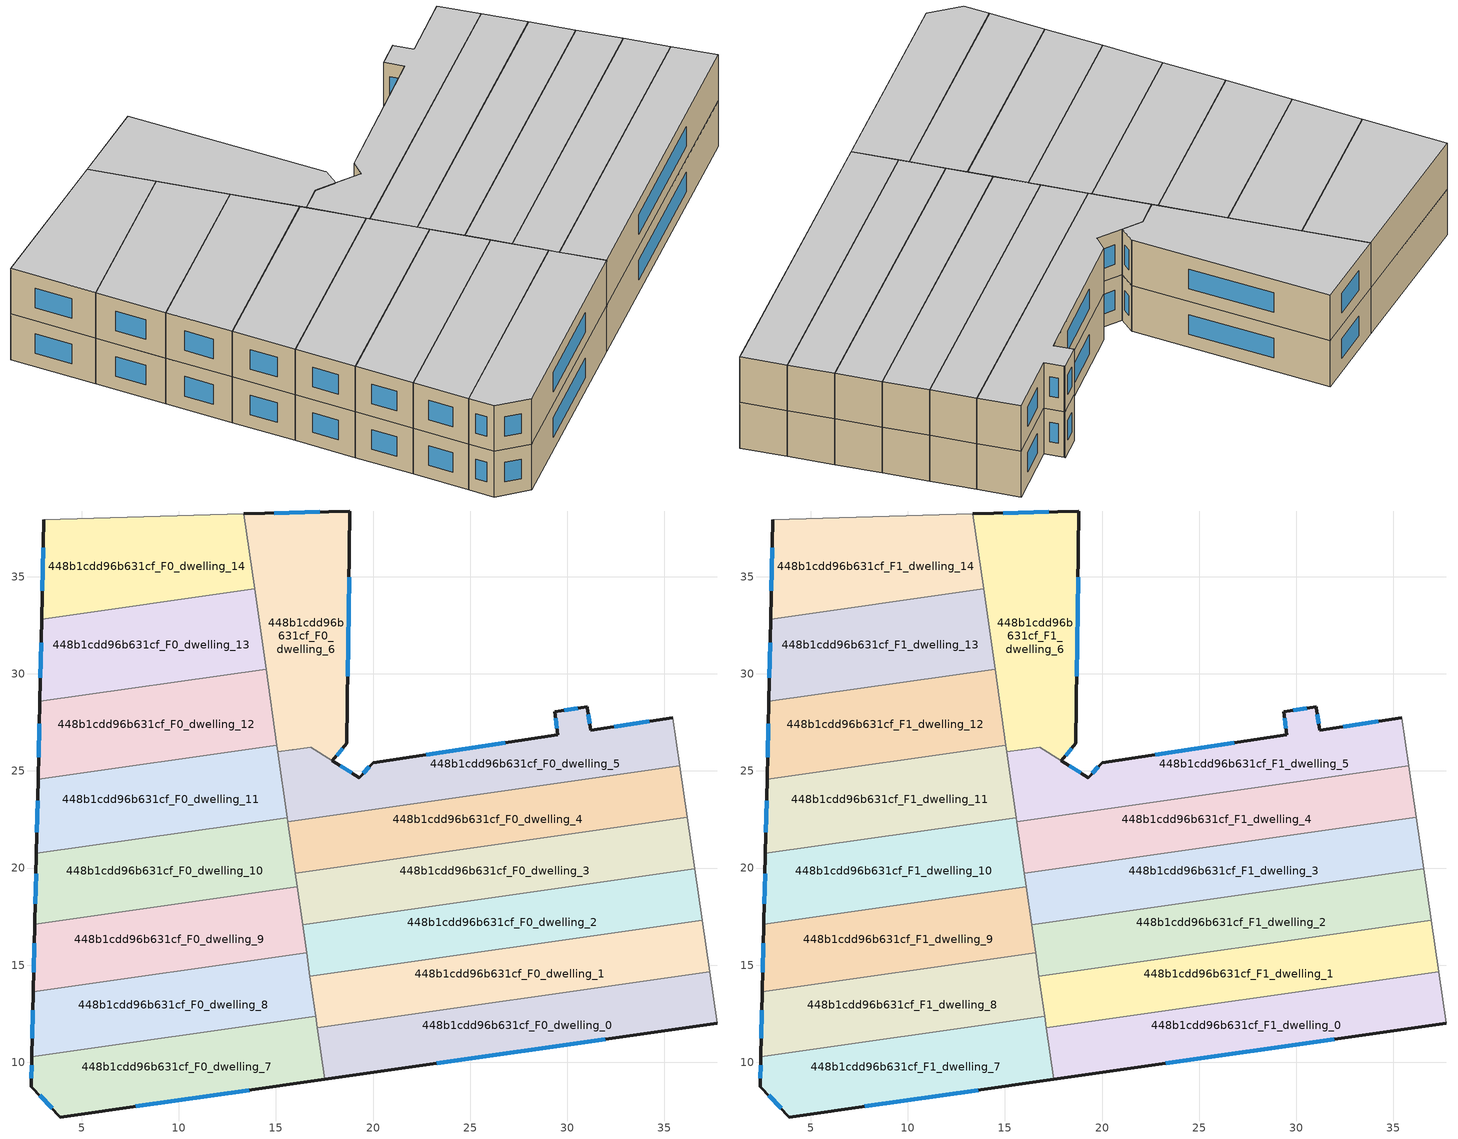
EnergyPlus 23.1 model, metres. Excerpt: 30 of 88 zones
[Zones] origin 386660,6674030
448b1cdd96b631cf_F0_dwelling_0
 floor ground (EU_floor_Construction): 37.34,14.66 37.72,12.01 17.51,9.12 17.13,11.78 z0
 wall outside (EU_wall_Construction): 17.51,9.12 37.72,12.01 z0:3
 wall to 448b1cdd96b631cf_F0_dwelling_1 (EU_wall_Construction): 37.34,14.66 17.13,11.78 z0:3
 wall adiabatic (EU_wall_Construction): 37.72,12.01 37.34,14.66 z0:3
 wall to 448b1cdd96b631cf_F0_dwelling_7 (EU_wall_Construction): 17.13,11.78 17.51,9.12 z0:3
 window (EU_Window_Construction): 23.28,9.95 31.95,11.18 z0.86:2.14
448b1cdd96b631cf_F0_dwelling_1
 floor ground (EU_floor_Construction): 36.95,17.31 37.34,14.66 17.13,11.78 16.75,14.43 z0
 wall to 448b1cdd96b631cf_F0_dwelling_2 (EU_wall_Construction): 36.95,17.31 16.75,14.43 z0:3
 wall adiabatic (EU_wall_Construction): 37.34,14.66 36.95,17.31 z0:3
 wall to 448b1cdd96b631cf_F0_dwelling_8 (EU_wall_Construction): 16.75,14.43 17.04,12.37 z0:3
 wall to 448b1cdd96b631cf_F0_dwelling_7 (EU_wall_Construction): 17.04,12.37 17.13,11.78 z0:3
448b1cdd96b631cf_F0_dwelling_10
 floor ground (EU_floor_Construction): 15.58,22.6 16.09,19.04 2.59,17.12 2.67,20.75 z0
 wall outside (EU_wall_Construction): 2.67,20.75 2.59,17.12 z0:3
 wall to 448b1cdd96b631cf_F0_dwelling_9 (EU_wall_Construction): 2.59,17.12 16.09,19.04 z0:3
 wall to 448b1cdd96b631cf_F0_dwelling_11 (EU_wall_Construction): 15.58,22.6 2.67,20.75 z0:3
 wall to 448b1cdd96b631cf_F0_dwelling_4 (EU_wall_Construction): 15.99,19.74 15.61,22.4 z0:3
 wall to 448b1cdd96b631cf_F0_dwelling_5 (EU_wall_Construction): 15.61,22.4 15.58,22.6 z0:3
 wall to 448b1cdd96b631cf_F0_dwelling_3 (EU_wall_Construction): 16.09,19.04 15.99,19.74 z0:3
 window (EU_Window_Construction): 2.65,19.71 2.61,18.16 z0.86:2.14
448b1cdd96b631cf_F0_dwelling_11
 floor ground (EU_floor_Construction): 15.05,26.32 15.58,22.6 2.67,20.75 2.75,24.56 z0
 wall outside (EU_wall_Construction): 2.75,24.56 2.67,20.75 z0:3
 wall to 448b1cdd96b631cf_F0_dwelling_12 (EU_wall_Construction): 15.05,26.32 2.75,24.56 z0:3
 wall to 448b1cdd96b631cf_F0_dwelling_5 (EU_wall_Construction): 15.58,22.6 15.1,25.98 z0:3
 wall to 448b1cdd96b631cf_F0_dwelling_6 (EU_wall_Construction): 15.1,25.98 15.05,26.32 z0:3
 window (EU_Window_Construction): 2.73,23.48 2.69,21.84 z0.86:2.14
448b1cdd96b631cf_F0_dwelling_12
 floor ground (EU_floor_Construction): 14.49,30.24 15.05,26.32 2.75,24.56 2.84,28.58 z0
 wall outside (EU_wall_Construction): 2.84,28.58 2.75,24.56 z0:3
 wall to 448b1cdd96b631cf_F0_dwelling_13 (EU_wall_Construction): 14.49,30.24 2.84,28.58 z0:3
 wall to 448b1cdd96b631cf_F0_dwelling_6 (EU_wall_Construction): 15.05,26.32 14.49,30.24 z0:3
 window (EU_Window_Construction): 2.82,27.43 2.78,25.71 z0.86:2.14
448b1cdd96b631cf_F0_dwelling_13
 floor ground (EU_floor_Construction): 13.9,34.39 14.49,30.24 2.84,28.58 2.94,32.82 z0
 wall outside (EU_wall_Construction): 2.94,32.82 2.84,28.58 z0:3
 wall to 448b1cdd96b631cf_F0_dwelling_14 (EU_wall_Construction): 13.9,34.39 2.94,32.82 z0:3
 wall to 448b1cdd96b631cf_F0_dwelling_6 (EU_wall_Construction): 14.49,30.24 13.9,34.39 z0:3
 window (EU_Window_Construction): 2.91,31.61 2.87,29.79 z0.86:2.14
448b1cdd96b631cf_F0_dwelling_14
 floor ground (EU_floor_Construction): 13.35,38.23 13.9,34.39 2.94,32.82 3.05,37.95 z0
 wall outside (EU_wall_Construction): 3.05,37.95 2.94,32.82 z0:3
 wall adiabatic (EU_wall_Construction): 13.35,38.23 3.05,37.95 z0:3
 wall to 448b1cdd96b631cf_F0_dwelling_6 (EU_wall_Construction): 13.9,34.39 13.35,38.23 z0:3
 window (EU_Window_Construction): 3.02,36.48 2.97,34.29 z0.86:2.14
448b1cdd96b631cf_F0_dwelling_2
 floor ground (EU_floor_Construction): 36.57,19.97 36.95,17.31 16.75,14.43 16.37,17.08 z0
 wall to 448b1cdd96b631cf_F0_dwelling_3 (EU_wall_Construction): 36.57,19.97 16.37,17.08 z0:3
 wall adiabatic (EU_wall_Construction): 36.95,17.31 36.57,19.97 z0:3
 wall to 448b1cdd96b631cf_F0_dwelling_9 (EU_wall_Construction): 16.37,17.08 16.58,15.64 z0:3
 wall to 448b1cdd96b631cf_F0_dwelling_8 (EU_wall_Construction): 16.58,15.64 16.75,14.43 z0:3
448b1cdd96b631cf_F0_dwelling_3
 floor ground (EU_floor_Construction): 36.18,22.62 36.57,19.97 16.37,17.08 15.99,19.74 z0
 wall to 448b1cdd96b631cf_F0_dwelling_4 (EU_wall_Construction): 36.18,22.62 15.99,19.74 z0:3
 wall adiabatic (EU_wall_Construction): 36.57,19.97 36.18,22.62 z0:3
 wall to 448b1cdd96b631cf_F0_dwelling_9 (EU_wall_Construction): 16.09,19.04 16.37,17.08 z0:3
448b1cdd96b631cf_F0_dwelling_4
 floor ground (EU_floor_Construction): 35.8,25.28 36.18,22.62 15.99,19.74 15.61,22.4 z0
 wall to 448b1cdd96b631cf_F0_dwelling_5 (EU_wall_Construction): 35.8,25.28 15.61,22.4 z0:3
 wall adiabatic (EU_wall_Construction): 36.18,22.62 35.8,25.28 z0:3
448b1cdd96b631cf_F0_dwelling_5
 floor ground (EU_floor_Construction): 35.44,27.75 35.8,25.28 15.61,22.4 15.1,25.98 15.84,26.08 15.89,26.09 16.79,26.22 19.28,24.66 20.02,25.42 29.51,26.87 29.36,28.06 31.02,28.31 31.03,28.25 31.2,27.11 z0
 wall outside (EU_wall_Construction): 35.44,27.75 31.2,27.11 31.03,28.25 31.02,28.31 29.36,28.06 29.51,26.87 20.02,25.42 19.28,24.66 17.91,25.52 z0:3
 wall to 448b1cdd96b631cf_F0_dwelling_6 (EU_wall_Construction): 15.84,26.08 15.1,25.98 / 17.91,25.52 16.79,26.22 15.89,26.09 15.85,26.08 z0:3
 wall adiabatic (EU_wall_Construction): 35.8,25.28 35.44,27.75 z0:3
 window (EU_Window_Construction): 19.81,25.21 19.49,24.88 / 26.8,26.46 22.73,25.84 / 29.4,27.72 29.47,27.21 / 30.55,28.24 29.83,28.13 / 31.15,27.43 31.08,27.92 / 34.23,27.56 32.41,27.29 / 18.89,24.9 18.3,25.27 z0.86:2.14
448b1cdd96b631cf_F0_dwelling_6
 floor ground (EU_floor_Construction): 18.81,38.38 18.65,26.48 18.64,26.44 17.91,25.52 16.79,26.22 15.89,26.09 15.85,26.08 15.1,25.98 13.35,38.23 z0
 wall outside (EU_wall_Construction): 17.91,25.52 18.64,26.44 18.65,26.48 18.81,38.38 13.35,38.23 z0:3
 window (EU_Window_Construction): 17.25,38.34 14.91,38.28 / 18.69,29.88 18.77,34.98 / 18.12,25.78 18.43,26.17 z0.86:2.14
448b1cdd96b631cf_F0_dwelling_7
 floor ground (EU_floor_Construction): 17.04,12.37 17.51,9.12 3.9,7.18 2.4,8.73 2.44,10.28 z0
 wall outside (EU_wall_Construction): 2.44,10.28 2.4,8.73 3.9,7.18 17.51,9.12 z0:3
 wall to 448b1cdd96b631cf_F0_dwelling_8 (EU_wall_Construction): 17.04,12.37 2.44,10.28 z0:3
 window (EU_Window_Construction): 7.79,7.74 13.62,8.57 / 2.83,8.29 3.47,7.62 / 2.43,9.84 2.41,9.17 z0.86:2.14
448b1cdd96b631cf_F0_dwelling_8
 floor ground (EU_floor_Construction): 16.58,15.64 17.04,12.37 2.44,10.28 2.51,13.63 z0
 wall outside (EU_wall_Construction): 2.51,13.63 2.44,10.28 z0:3
 wall to 448b1cdd96b631cf_F0_dwelling_9 (EU_wall_Construction): 16.58,15.64 2.51,13.63 z0:3
 window (EU_Window_Construction): 2.49,12.67 2.46,11.24 z0.86:2.14
448b1cdd96b631cf_F0_dwelling_9
 floor ground (EU_floor_Construction): 16.09,19.04 16.58,15.64 2.51,13.63 2.59,17.12 z0
 wall outside (EU_wall_Construction): 2.59,17.12 2.51,13.63 z0:3
 window (EU_Window_Construction): 2.57,16.12 2.53,14.63 z0.86:2.14
448b1cdd96b631cf_F1_dwelling_0
 floor to 448b1cdd96b631cf_F0_dwelling_0 (EU_floor_Construction): 37.34,14.66 37.72,12.01 17.51,9.12 17.13,11.78 z3
 wall outside (EU_wall_Construction): 17.51,9.12 37.72,12.01 z3:6
 wall to 448b1cdd96b631cf_F1_dwelling_1 (EU_wall_Construction): 37.34,14.66 17.13,11.78 z3:6
 wall adiabatic (EU_wall_Construction): 37.72,12.01 37.34,14.66 z3:6
 wall to 448b1cdd96b631cf_F1_dwelling_7 (EU_wall_Construction): 17.13,11.78 17.51,9.12 z3:6
 window (EU_Window_Construction): 23.28,9.95 31.95,11.18 z3.86:5.14
 ceiling to 448b1cdd96b631cf_F2_dwelling_0 (EU_floor_Construction): 37.72,12.01 37.34,14.66 17.13,11.78 17.51,9.12 z6
448b1cdd96b631cf_F1_dwelling_1
 floor to 448b1cdd96b631cf_F0_dwelling_1 (EU_floor_Construction): 36.95,17.31 37.34,14.66 17.13,11.78 16.75,14.43 z3
 wall to 448b1cdd96b631cf_F1_dwelling_2 (EU_wall_Construction): 36.95,17.31 16.75,14.43 z3:6
 wall adiabatic (EU_wall_Construction): 37.34,14.66 36.95,17.31 z3:6
 wall to 448b1cdd96b631cf_F1_dwelling_8 (EU_wall_Construction): 16.75,14.43 17.04,12.37 z3:6
 wall to 448b1cdd96b631cf_F1_dwelling_7 (EU_wall_Construction): 17.04,12.37 17.13,11.78 z3:6
 ceiling to 448b1cdd96b631cf_F2_dwelling_1 (EU_floor_Construction): 37.34,14.66 36.95,17.31 16.75,14.43 17.13,11.78 z6
448b1cdd96b631cf_F1_dwelling_10
 floor to 448b1cdd96b631cf_F0_dwelling_10 (EU_floor_Construction): 15.58,22.6 16.09,19.04 2.59,17.12 2.67,20.75 z3
 wall outside (EU_wall_Construction): 2.67,20.75 2.59,17.12 z3:6
 wall to 448b1cdd96b631cf_F1_dwelling_9 (EU_wall_Construction): 2.59,17.12 16.09,19.04 z3:6
 wall to 448b1cdd96b631cf_F1_dwelling_11 (EU_wall_Construction): 15.58,22.6 2.67,20.75 z3:6
 wall to 448b1cdd96b631cf_F1_dwelling_4 (EU_wall_Construction): 15.99,19.74 15.61,22.4 z3:6
 wall to 448b1cdd96b631cf_F1_dwelling_5 (EU_wall_Construction): 15.61,22.4 15.58,22.6 z3:6
 wall to 448b1cdd96b631cf_F1_dwelling_3 (EU_wall_Construction): 16.09,19.04 15.99,19.74 z3:6
 window (EU_Window_Construction): 2.65,19.71 2.61,18.16 z3.86:5.14
 ceiling to 448b1cdd96b631cf_F2_dwelling_10 (EU_floor_Construction): 16.09,19.04 15.58,22.6 2.67,20.75 2.59,17.12 z6
448b1cdd96b631cf_F1_dwelling_11
 floor to 448b1cdd96b631cf_F0_dwelling_11 (EU_floor_Construction): 15.05,26.32 15.58,22.6 2.67,20.75 2.75,24.56 z3
 wall outside (EU_wall_Construction): 2.75,24.56 2.67,20.75 z3:6
 wall to 448b1cdd96b631cf_F1_dwelling_12 (EU_wall_Construction): 15.05,26.32 2.75,24.56 z3:6
 wall to 448b1cdd96b631cf_F1_dwelling_5 (EU_wall_Construction): 15.58,22.6 15.1,25.98 z3:6
 wall to 448b1cdd96b631cf_F1_dwelling_6 (EU_wall_Construction): 15.1,25.98 15.05,26.32 z3:6
 window (EU_Window_Construction): 2.73,23.48 2.69,21.84 z3.86:5.14
 ceiling to 448b1cdd96b631cf_F2_dwelling_11 (EU_floor_Construction): 15.58,22.6 15.05,26.32 2.75,24.56 2.67,20.75 z6
448b1cdd96b631cf_F1_dwelling_12
 floor to 448b1cdd96b631cf_F0_dwelling_12 (EU_floor_Construction): 14.49,30.24 15.05,26.32 2.75,24.56 2.84,28.58 z3
 wall outside (EU_wall_Construction): 2.84,28.58 2.75,24.56 z3:6
 wall to 448b1cdd96b631cf_F1_dwelling_13 (EU_wall_Construction): 14.49,30.24 2.84,28.58 z3:6
 wall to 448b1cdd96b631cf_F1_dwelling_6 (EU_wall_Construction): 15.05,26.32 14.49,30.24 z3:6
 window (EU_Window_Construction): 2.82,27.43 2.78,25.71 z3.86:5.14
 ceiling to 448b1cdd96b631cf_F2_dwelling_12 (EU_floor_Construction): 15.05,26.32 14.49,30.24 2.84,28.58 2.75,24.56 z6
448b1cdd96b631cf_F1_dwelling_13
 floor to 448b1cdd96b631cf_F0_dwelling_13 (EU_floor_Construction): 13.9,34.39 14.49,30.24 2.84,28.58 2.94,32.82 z3
 wall outside (EU_wall_Construction): 2.94,32.82 2.84,28.58 z3:6
 wall to 448b1cdd96b631cf_F1_dwelling_14 (EU_wall_Construction): 13.9,34.39 2.94,32.82 z3:6
 wall to 448b1cdd96b631cf_F1_dwelling_6 (EU_wall_Construction): 14.49,30.24 13.9,34.39 z3:6
 window (EU_Window_Construction): 2.91,31.61 2.87,29.79 z3.86:5.14
 ceiling to 448b1cdd96b631cf_F2_dwelling_13 (EU_floor_Construction): 14.49,30.24 13.9,34.39 2.94,32.82 2.84,28.58 z6
448b1cdd96b631cf_F1_dwelling_14
 floor to 448b1cdd96b631cf_F0_dwelling_14 (EU_floor_Construction): 13.35,38.23 13.9,34.39 2.94,32.82 3.05,37.95 z3
 wall outside (EU_wall_Construction): 3.05,37.95 2.94,32.82 z3:6
 wall adiabatic (EU_wall_Construction): 13.35,38.23 3.05,37.95 z3:6
 wall to 448b1cdd96b631cf_F1_dwelling_6 (EU_wall_Construction): 13.9,34.39 13.35,38.23 z3:6
 window (EU_Window_Construction): 3.02,36.48 2.97,34.29 z3.86:5.14
 ceiling to 448b1cdd96b631cf_F2_dwelling_14 (EU_floor_Construction): 13.9,34.39 13.35,38.23 3.05,37.95 2.94,32.82 z6
448b1cdd96b631cf_F1_dwelling_2
 floor to 448b1cdd96b631cf_F0_dwelling_2 (EU_floor_Construction): 36.57,19.97 36.95,17.31 16.75,14.43 16.37,17.08 z3
 wall to 448b1cdd96b631cf_F1_dwelling_3 (EU_wall_Construction): 36.57,19.97 16.37,17.08 z3:6
 wall adiabatic (EU_wall_Construction): 36.95,17.31 36.57,19.97 z3:6
 wall to 448b1cdd96b631cf_F1_dwelling_9 (EU_wall_Construction): 16.37,17.08 16.58,15.64 z3:6
 wall to 448b1cdd96b631cf_F1_dwelling_8 (EU_wall_Construction): 16.58,15.64 16.75,14.43 z3:6
 ceiling to 448b1cdd96b631cf_F2_dwelling_2 (EU_floor_Construction): 36.95,17.31 36.57,19.97 16.37,17.08 16.75,14.43 z6
448b1cdd96b631cf_F1_dwelling_3
 floor to 448b1cdd96b631cf_F0_dwelling_3 (EU_floor_Construction): 36.18,22.62 36.57,19.97 16.37,17.08 15.99,19.74 z3
 wall to 448b1cdd96b631cf_F1_dwelling_4 (EU_wall_Construction): 36.18,22.62 15.99,19.74 z3:6
 wall adiabatic (EU_wall_Construction): 36.57,19.97 36.18,22.62 z3:6
 wall to 448b1cdd96b631cf_F1_dwelling_9 (EU_wall_Construction): 16.09,19.04 16.37,17.08 z3:6
 ceiling to 448b1cdd96b631cf_F2_dwelling_3 (EU_floor_Construction): 36.57,19.97 36.18,22.62 15.99,19.74 16.37,17.08 z6
448b1cdd96b631cf_F1_dwelling_4
 floor to 448b1cdd96b631cf_F0_dwelling_4 (EU_floor_Construction): 35.8,25.28 36.18,22.62 15.99,19.74 15.61,22.4 z3
 wall to 448b1cdd96b631cf_F1_dwelling_5 (EU_wall_Construction): 35.8,25.28 15.61,22.4 z3:6
 wall adiabatic (EU_wall_Construction): 36.18,22.62 35.8,25.28 z3:6
 ceiling to 448b1cdd96b631cf_F2_dwelling_4 (EU_floor_Construction): 36.18,22.62 35.8,25.28 15.61,22.4 15.99,19.74 z6
448b1cdd96b631cf_F1_dwelling_5
 floor to 448b1cdd96b631cf_F0_dwelling_5 (EU_floor_Construction): 35.44,27.75 35.8,25.28 15.61,22.4 15.1,25.98 15.85,26.08 15.89,26.09 16.79,26.22 19.28,24.66 20.02,25.42 29.51,26.87 29.36,28.06 31.02,28.31 31.03,28.25 31.2,27.11 z3
 wall outside (EU_wall_Construction): 35.44,27.75 31.2,27.11 31.03,28.25 31.02,28.31 29.36,28.06 29.51,26.87 20.02,25.42 19.28,24.66 17.91,25.52 z3:6
 wall to 448b1cdd96b631cf_F1_dwelling_6 (EU_wall_Construction): 15.84,26.08 15.1,25.98 / 17.91,25.52 16.79,26.22 15.89,26.09 15.85,26.08 z3:6
 wall adiabatic (EU_wall_Construction): 35.8,25.28 35.44,27.75 z3:6
 window (EU_Window_Construction): 19.81,25.21 19.49,24.88 / 26.8,26.46 22.73,25.84 / 29.4,27.72 29.47,27.21 / 30.55,28.24 29.83,28.13 / 31.15,27.43 31.08,27.92 / 34.23,27.56 32.41,27.29 / 18.89,24.9 18.3,25.27 z3.86:5.14
 ceiling to 448b1cdd96b631cf_F2_dwelling_5 (EU_floor_Construction): 35.8,25.28 35.44,27.75 31.2,27.11 31.03,28.25 31.02,28.31 29.36,28.06 29.51,26.87 20.02,25.42 19.28,24.66 16.79,26.22 15.89,26.09 15.85,26.08 15.1,25.98 15.61,22.4 z6
448b1cdd96b631cf_F1_dwelling_6
 floor to 448b1cdd96b631cf_F0_dwelling_6 (EU_floor_Construction): 18.81,38.38 18.65,26.48 18.64,26.44 17.91,25.52 16.79,26.22 15.89,26.09 15.85,26.08 15.1,25.98 13.35,38.23 z3
 wall outside (EU_wall_Construction): 17.91,25.52 18.64,26.44 18.65,26.48 18.81,38.38 13.35,38.23 z3:6
 window (EU_Window_Construction): 17.25,38.34 14.91,38.28 / 18.69,29.88 18.77,34.98 / 18.12,25.78 18.43,26.17 z3.86:5.14
 ceiling to 448b1cdd96b631cf_F2_dwelling_6 (EU_floor_Construction): 17.91,25.52 18.64,26.44 18.65,26.48 18.81,38.38 13.35,38.23 15.1,25.98 15.85,26.08 15.89,26.09 16.79,26.22 z6
448b1cdd96b631cf_F1_dwelling_7
 floor to 448b1cdd96b631cf_F0_dwelling_7 (EU_floor_Construction): 17.04,12.37 17.51,9.12 3.9,7.18 2.4,8.73 2.44,10.28 z3
 wall outside (EU_wall_Construction): 2.44,10.28 2.4,8.73 3.9,7.18 17.51,9.12 z3:6
 wall to 448b1cdd96b631cf_F1_dwelling_8 (EU_wall_Construction): 17.04,12.37 2.44,10.28 z3:6
 window (EU_Window_Construction): 7.79,7.74 13.62,8.57 / 2.83,8.29 3.47,7.62 / 2.43,9.84 2.41,9.17 z3.86:5.14
 ceiling to 448b1cdd96b631cf_F2_dwelling_7 (EU_floor_Construction): 17.51,9.12 17.04,12.37 2.44,10.28 2.4,8.73 3.9,7.18 z6
448b1cdd96b631cf_F1_dwelling_8
 floor to 448b1cdd96b631cf_F0_dwelling_8 (EU_floor_Construction): 16.58,15.64 17.04,12.37 2.44,10.28 2.51,13.63 z3
 wall outside (EU_wall_Construction): 2.51,13.63 2.44,10.28 z3:6
 wall to 448b1cdd96b631cf_F1_dwelling_9 (EU_wall_Construction): 16.58,15.64 2.51,13.63 z3:6
 window (EU_Window_Construction): 2.49,12.67 2.46,11.24 z3.86:5.14
 ceiling to 448b1cdd96b631cf_F2_dwelling_8 (EU_floor_Construction): 17.04,12.37 16.58,15.64 2.51,13.63 2.44,10.28 z6
448b1cdd96b631cf_F1_dwelling_9
 floor to 448b1cdd96b631cf_F0_dwelling_9 (EU_floor_Construction): 16.09,19.04 16.58,15.64 2.51,13.63 2.59,17.12 z3
 wall outside (EU_wall_Construction): 2.59,17.12 2.51,13.63 z3:6
 window (EU_Window_Construction): 2.57,16.12 2.53,14.63 z3.86:5.14
 ceiling to 448b1cdd96b631cf_F2_dwelling_9 (EU_floor_Construction): 16.58,15.64 16.09,19.04 2.59,17.12 2.51,13.63 z6
[Building]
EU S2 Campaign: North Axis=0; Terrain=City; Solar Distribution=FullExterior
[Site:Location]
Helsinki-Vantaa.AP: Latitude=60.317; Longitude=24.963; Time Zone=2; Elevation=54.6
[SizingPeriod:WeatherFileDays]
AnnualSizingPeriod: Begin Month=1; Begin Day of Month=1; End Month=12; End Day of Month=31; Day of Week for Start Day=Monday; Use Weather File Daylight Saving Period=No; Use Weather File Rain and Snow Indicators=No
[MATERIAL]
EU_InternalMass_Material: Roughness=MediumRough; Thickness=0.1; Conductivity=1; Density=1800; Specific Heat=900; Thermal Absorptance=0.9; Solar Absorptance=0.7; Visible Absorptance=0.7
[MATERIAL:NOMASS] Roughness=MediumRough; Thermal Absorptance=0.9; Solar Absorptance=0.7; Visible Absorptance=0.7
Name | Thermal Resistance
EU_wall_NoMass | 1.10183
EU_floor_NoMass | 1.70606
[WINDOWMATERIAL:SIMPLEGLAZINGSYSTEM]
EU_Window_SimpleGlazing: UFactor=3.11035; Solar Heat Gain Coefficient=0.8; Visible Transmittance=0.8
[CONSTRUCTION]
EU_wall_Construction: EU_wall_NoMass
EU_floor_Construction: EU_floor_NoMass
EU_Window_Construction: EU_Window_SimpleGlazing
EU_InternalMass_Construction: EU_InternalMass_Material
[ZONE] Type=1; Multiplier=1; Ceiling Height=autocalculate; Floor Area=autocalculate; Part of Total Floor Area=Yes
Name | Volume
448b1cdd96b631cf_F0_dwelling_0; 448b1cdd96b631cf_F1_dwelling_0 | 164.157
448b1cdd96b631cf_F0_dwelling_1; 448b1cdd96b631cf_F1_dwelling_1 | 164.16
448b1cdd96b631cf_F0_dwelling_10; 448b1cdd96b631cf_F1_dwelling_10 | 143.662
448b1cdd96b631cf_F0_dwelling_11; 448b1cdd96b631cf_F1_dwelling_11 | 143.656
448b1cdd96b631cf_F0_dwelling_12; 448b1cdd96b631cf_F1_dwelling_12 | 143.665
448b1cdd96b631cf_F0_dwelling_13; 448b1cdd96b631cf_F1_dwelling_13 | 143.608
448b1cdd96b631cf_F0_dwelling_14; 448b1cdd96b631cf_F1_dwelling_14 | 143.664
448b1cdd96b631cf_F0_dwelling_2; 448b1cdd96b631cf_F1_dwelling_2 | 164.205
448b1cdd96b631cf_F0_dwelling_3; 448b1cdd96b631cf_F1_dwelling_3 | 164.146
448b1cdd96b631cf_F0_dwelling_4; 448b1cdd96b631cf_F1_dwelling_4 | 164.127
448b1cdd96b631cf_F0_dwelling_5; 448b1cdd96b631cf_F1_dwelling_5 | 162.011
448b1cdd96b631cf_F0_dwelling_6; 448b1cdd96b631cf_F1_dwelling_6 | 166.365
448b1cdd96b631cf_F0_dwelling_7; 448b1cdd96b631cf_F1_dwelling_7; 448b1cdd96b631cf_F0_dwelling_9; 448b1cdd96b631cf_F1_dwelling_9 | 143.642
448b1cdd96b631cf_F0_dwelling_8; 448b1cdd96b631cf_F1_dwelling_8 | 143.632
[INTERNALMASS] Construction=EU_InternalMass_Construction
Name | Zone or ZoneList | Surface Area
448b1cdd96b631cf_F0_dwelling_0_EU_InternalMass | 448b1cdd96b631cf_F0_dwelling_0 | 54.7191
448b1cdd96b631cf_F0_dwelling_1_EU_InternalMass | 448b1cdd96b631cf_F0_dwelling_1 | 54.7203
448b1cdd96b631cf_F0_dwelling_2_EU_InternalMass | 448b1cdd96b631cf_F0_dwelling_2 | 54.7347
448b1cdd96b631cf_F0_dwelling_3_EU_InternalMass | 448b1cdd96b631cf_F0_dwelling_3 | 54.7156
448b1cdd96b631cf_F0_dwelling_4_EU_InternalMass | 448b1cdd96b631cf_F0_dwelling_4 | 54.7092
448b1cdd96b631cf_F0_dwelling_5_EU_InternalMass | 448b1cdd96b631cf_F0_dwelling_5 | 54.0035
448b1cdd96b631cf_F0_dwelling_6_EU_InternalMass | 448b1cdd96b631cf_F0_dwelling_6 | 55.4552
448b1cdd96b631cf_F0_dwelling_7_EU_InternalMass | 448b1cdd96b631cf_F0_dwelling_7 | 47.8806
448b1cdd96b631cf_F0_dwelling_8_EU_InternalMass | 448b1cdd96b631cf_F0_dwelling_8 | 47.8773
448b1cdd96b631cf_F0_dwelling_9_EU_InternalMass | 448b1cdd96b631cf_F0_dwelling_9 | 47.8809
448b1cdd96b631cf_F0_dwelling_10_EU_InternalMass | 448b1cdd96b631cf_F0_dwelling_10 | 47.8876
448b1cdd96b631cf_F0_dwelling_11_EU_InternalMass | 448b1cdd96b631cf_F0_dwelling_11 | 47.8853
448b1cdd96b631cf_F0_dwelling_12_EU_InternalMass | 448b1cdd96b631cf_F0_dwelling_12 | 47.8884
448b1cdd96b631cf_F0_dwelling_13_EU_InternalMass | 448b1cdd96b631cf_F0_dwelling_13 | 47.8697
448b1cdd96b631cf_F0_dwelling_14_EU_InternalMass | 448b1cdd96b631cf_F0_dwelling_14 | 47.8879
448b1cdd96b631cf_F1_dwelling_0_EU_InternalMass | 448b1cdd96b631cf_F1_dwelling_0 | 54.7191
448b1cdd96b631cf_F1_dwelling_1_EU_InternalMass | 448b1cdd96b631cf_F1_dwelling_1 | 54.7203
448b1cdd96b631cf_F1_dwelling_2_EU_InternalMass | 448b1cdd96b631cf_F1_dwelling_2 | 54.7347
448b1cdd96b631cf_F1_dwelling_3_EU_InternalMass | 448b1cdd96b631cf_F1_dwelling_3 | 54.7156
448b1cdd96b631cf_F1_dwelling_4_EU_InternalMass | 448b1cdd96b631cf_F1_dwelling_4 | 54.7092
448b1cdd96b631cf_F1_dwelling_5_EU_InternalMass | 448b1cdd96b631cf_F1_dwelling_5 | 54.0035
448b1cdd96b631cf_F1_dwelling_6_EU_InternalMass | 448b1cdd96b631cf_F1_dwelling_6 | 55.4552
448b1cdd96b631cf_F1_dwelling_7_EU_InternalMass | 448b1cdd96b631cf_F1_dwelling_7 | 47.8806
448b1cdd96b631cf_F1_dwelling_8_EU_InternalMass | 448b1cdd96b631cf_F1_dwelling_8 | 47.8773
448b1cdd96b631cf_F1_dwelling_9_EU_InternalMass | 448b1cdd96b631cf_F1_dwelling_9 | 47.8809
448b1cdd96b631cf_F1_dwelling_10_EU_InternalMass | 448b1cdd96b631cf_F1_dwelling_10 | 47.8876
448b1cdd96b631cf_F1_dwelling_11_EU_InternalMass | 448b1cdd96b631cf_F1_dwelling_11 | 47.8853
448b1cdd96b631cf_F1_dwelling_12_EU_InternalMass | 448b1cdd96b631cf_F1_dwelling_12 | 47.8884
448b1cdd96b631cf_F1_dwelling_13_EU_InternalMass | 448b1cdd96b631cf_F1_dwelling_13 | 47.8697
448b1cdd96b631cf_F1_dwelling_14_EU_InternalMass | 448b1cdd96b631cf_F1_dwelling_14 | 47.8879
[OTHEREQUIPMENT] Fuel Type=Electricity; Design Level Calculation Method=Watts/Area; Power per Zone Floor Area=1; Fraction Latent=0; Fraction Radiant=0; Fraction Lost=0; Carbon Dioxide Generation Rate=0; EndUse Subcategory=EU_Step8_InternalGains
Name | Zone or ZoneList or Space or SpaceList | Schedule
EU_Step8_InternalGain_448b1cdd96b631cf_F0_dwelling_0_f000 | 448b1cdd96b631cf_F0_dwelling_0 | EU_Step8_GainSchedule_448b1cdd96b631cf_F0_dwelling_0_f000
EU_Step8_InternalGain_448b1cdd96b631cf_F0_dwelling_1_f000 | 448b1cdd96b631cf_F0_dwelling_1 | EU_Step8_GainSchedule_448b1cdd96b631cf_F0_dwelling_1_f000
EU_Step8_InternalGain_448b1cdd96b631cf_F0_dwelling_2_f000 | 448b1cdd96b631cf_F0_dwelling_2 | EU_Step8_GainSchedule_448b1cdd96b631cf_F0_dwelling_2_f000
EU_Step8_InternalGain_448b1cdd96b631cf_F0_dwelling_3_f000 | 448b1cdd96b631cf_F0_dwelling_3 | EU_Step8_GainSchedule_448b1cdd96b631cf_F0_dwelling_3_f000
EU_Step8_InternalGain_448b1cdd96b631cf_F0_dwelling_4_f000 | 448b1cdd96b631cf_F0_dwelling_4 | EU_Step8_GainSchedule_448b1cdd96b631cf_F0_dwelling_4_f000
EU_Step8_InternalGain_448b1cdd96b631cf_F0_dwelling_5_f000 | 448b1cdd96b631cf_F0_dwelling_5 | EU_Step8_GainSchedule_448b1cdd96b631cf_F0_dwelling_5_f000
EU_Step8_InternalGain_448b1cdd96b631cf_F0_dwelling_6_f000 | 448b1cdd96b631cf_F0_dwelling_6 | EU_Step8_GainSchedule_448b1cdd96b631cf_F0_dwelling_6_f000
EU_Step8_InternalGain_448b1cdd96b631cf_F0_dwelling_7_f000 | 448b1cdd96b631cf_F0_dwelling_7 | EU_Step8_GainSchedule_448b1cdd96b631cf_F0_dwelling_7_f000
EU_Step8_InternalGain_448b1cdd96b631cf_F0_dwelling_8_f000 | 448b1cdd96b631cf_F0_dwelling_8 | EU_Step8_GainSchedule_448b1cdd96b631cf_F0_dwelling_8_f000
EU_Step8_InternalGain_448b1cdd96b631cf_F0_dwelling_9_f000 | 448b1cdd96b631cf_F0_dwelling_9 | EU_Step8_GainSchedule_448b1cdd96b631cf_F0_dwelling_9_f000
EU_Step8_InternalGain_448b1cdd96b631cf_F0_dwelling_10_f000 | 448b1cdd96b631cf_F0_dwelling_10 | EU_Step8_GainSchedule_448b1cdd96b631cf_F0_dwelling_10_f000
EU_Step8_InternalGain_448b1cdd96b631cf_F0_dwelling_11_f000 | 448b1cdd96b631cf_F0_dwelling_11 | EU_Step8_GainSchedule_448b1cdd96b631cf_F0_dwelling_11_f000
EU_Step8_InternalGain_448b1cdd96b631cf_F0_dwelling_12_f000 | 448b1cdd96b631cf_F0_dwelling_12 | EU_Step8_GainSchedule_448b1cdd96b631cf_F0_dwelling_12_f000
EU_Step8_InternalGain_448b1cdd96b631cf_F0_dwelling_13_f000 | 448b1cdd96b631cf_F0_dwelling_13 | EU_Step8_GainSchedule_448b1cdd96b631cf_F0_dwelling_13_f000
EU_Step8_InternalGain_448b1cdd96b631cf_F0_dwelling_14_f000 | 448b1cdd96b631cf_F0_dwelling_14 | EU_Step8_GainSchedule_448b1cdd96b631cf_F0_dwelling_14_f000
EU_Step8_InternalGain_448b1cdd96b631cf_F1_dwelling_0_f000 | 448b1cdd96b631cf_F1_dwelling_0 | EU_Step8_GainSchedule_448b1cdd96b631cf_F1_dwelling_0_f000
EU_Step8_InternalGain_448b1cdd96b631cf_F1_dwelling_1_f000 | 448b1cdd96b631cf_F1_dwelling_1 | EU_Step8_GainSchedule_448b1cdd96b631cf_F1_dwelling_1_f000
EU_Step8_InternalGain_448b1cdd96b631cf_F1_dwelling_2_f000 | 448b1cdd96b631cf_F1_dwelling_2 | EU_Step8_GainSchedule_448b1cdd96b631cf_F1_dwelling_2_f000
EU_Step8_InternalGain_448b1cdd96b631cf_F1_dwelling_3_f000 | 448b1cdd96b631cf_F1_dwelling_3 | EU_Step8_GainSchedule_448b1cdd96b631cf_F1_dwelling_3_f000
EU_Step8_InternalGain_448b1cdd96b631cf_F1_dwelling_4_f000 | 448b1cdd96b631cf_F1_dwelling_4 | EU_Step8_GainSchedule_448b1cdd96b631cf_F1_dwelling_4_f000
EU_Step8_InternalGain_448b1cdd96b631cf_F1_dwelling_5_f000 | 448b1cdd96b631cf_F1_dwelling_5 | EU_Step8_GainSchedule_448b1cdd96b631cf_F1_dwelling_5_f000
EU_Step8_InternalGain_448b1cdd96b631cf_F1_dwelling_6_f000 | 448b1cdd96b631cf_F1_dwelling_6 | EU_Step8_GainSchedule_448b1cdd96b631cf_F1_dwelling_6_f000
EU_Step8_InternalGain_448b1cdd96b631cf_F1_dwelling_7_f000 | 448b1cdd96b631cf_F1_dwelling_7 | EU_Step8_GainSchedule_448b1cdd96b631cf_F1_dwelling_7_f000
EU_Step8_InternalGain_448b1cdd96b631cf_F1_dwelling_8_f000 | 448b1cdd96b631cf_F1_dwelling_8 | EU_Step8_GainSchedule_448b1cdd96b631cf_F1_dwelling_8_f000
EU_Step8_InternalGain_448b1cdd96b631cf_F1_dwelling_9_f000 | 448b1cdd96b631cf_F1_dwelling_9 | EU_Step8_GainSchedule_448b1cdd96b631cf_F1_dwelling_9_f000
EU_Step8_InternalGain_448b1cdd96b631cf_F1_dwelling_10_f000 | 448b1cdd96b631cf_F1_dwelling_10 | EU_Step8_GainSchedule_448b1cdd96b631cf_F1_dwelling_10_f000
EU_Step8_InternalGain_448b1cdd96b631cf_F1_dwelling_11_f000 | 448b1cdd96b631cf_F1_dwelling_11 | EU_Step8_GainSchedule_448b1cdd96b631cf_F1_dwelling_11_f000
EU_Step8_InternalGain_448b1cdd96b631cf_F1_dwelling_12_f000 | 448b1cdd96b631cf_F1_dwelling_12 | EU_Step8_GainSchedule_448b1cdd96b631cf_F1_dwelling_12_f000
EU_Step8_InternalGain_448b1cdd96b631cf_F1_dwelling_13_f000 | 448b1cdd96b631cf_F1_dwelling_13 | EU_Step8_GainSchedule_448b1cdd96b631cf_F1_dwelling_13_f000
EU_Step8_InternalGain_448b1cdd96b631cf_F1_dwelling_14_f000 | 448b1cdd96b631cf_F1_dwelling_14 | EU_Step8_GainSchedule_448b1cdd96b631cf_F1_dwelling_14_f000
[ZONEVENTILATION:DESIGNFLOWRATE] Schedule=EU_AlwaysOn; Design Flow Rate Calculation Method=AirChanges/Hour; Air Changes per Hour=0.756316; Ventilation Type=Natural; Fan Pressure Rise=0; Fan Total Efficiency=1; Constant Term Coefficient=1; Temperature Term Coefficient=0; Velocity Term Coefficient=0; Velocity Squared Term Coefficient=0; Minimum Indoor Temperature=-100; Maximum Indoor Temperature=100; Delta Temperature=-100; Minimum Outdoor Temperature=-100; Maximum Outdoor Temperature=100; Maximum Wind Speed=40
Name | Zone or ZoneList or Space or SpaceList
EU_ConstantAir_448b1cdd96b631cf_F0_dwelling_0 | 448b1cdd96b631cf_F0_dwelling_0
EU_ConstantAir_448b1cdd96b631cf_F0_dwelling_1 | 448b1cdd96b631cf_F0_dwelling_1
EU_ConstantAir_448b1cdd96b631cf_F0_dwelling_2 | 448b1cdd96b631cf_F0_dwelling_2
EU_ConstantAir_448b1cdd96b631cf_F0_dwelling_3 | 448b1cdd96b631cf_F0_dwelling_3
EU_ConstantAir_448b1cdd96b631cf_F0_dwelling_4 | 448b1cdd96b631cf_F0_dwelling_4
EU_ConstantAir_448b1cdd96b631cf_F0_dwelling_5 | 448b1cdd96b631cf_F0_dwelling_5
EU_ConstantAir_448b1cdd96b631cf_F0_dwelling_6 | 448b1cdd96b631cf_F0_dwelling_6
EU_ConstantAir_448b1cdd96b631cf_F0_dwelling_7 | 448b1cdd96b631cf_F0_dwelling_7
EU_ConstantAir_448b1cdd96b631cf_F0_dwelling_8 | 448b1cdd96b631cf_F0_dwelling_8
EU_ConstantAir_448b1cdd96b631cf_F0_dwelling_9 | 448b1cdd96b631cf_F0_dwelling_9
EU_ConstantAir_448b1cdd96b631cf_F0_dwelling_10 | 448b1cdd96b631cf_F0_dwelling_10
EU_ConstantAir_448b1cdd96b631cf_F0_dwelling_11 | 448b1cdd96b631cf_F0_dwelling_11
EU_ConstantAir_448b1cdd96b631cf_F0_dwelling_12 | 448b1cdd96b631cf_F0_dwelling_12
EU_ConstantAir_448b1cdd96b631cf_F0_dwelling_13 | 448b1cdd96b631cf_F0_dwelling_13
EU_ConstantAir_448b1cdd96b631cf_F0_dwelling_14 | 448b1cdd96b631cf_F0_dwelling_14
EU_ConstantAir_448b1cdd96b631cf_F1_dwelling_0 | 448b1cdd96b631cf_F1_dwelling_0
EU_ConstantAir_448b1cdd96b631cf_F1_dwelling_1 | 448b1cdd96b631cf_F1_dwelling_1
EU_ConstantAir_448b1cdd96b631cf_F1_dwelling_2 | 448b1cdd96b631cf_F1_dwelling_2
EU_ConstantAir_448b1cdd96b631cf_F1_dwelling_3 | 448b1cdd96b631cf_F1_dwelling_3
EU_ConstantAir_448b1cdd96b631cf_F1_dwelling_4 | 448b1cdd96b631cf_F1_dwelling_4
EU_ConstantAir_448b1cdd96b631cf_F1_dwelling_5 | 448b1cdd96b631cf_F1_dwelling_5
EU_ConstantAir_448b1cdd96b631cf_F1_dwelling_6 | 448b1cdd96b631cf_F1_dwelling_6
EU_ConstantAir_448b1cdd96b631cf_F1_dwelling_7 | 448b1cdd96b631cf_F1_dwelling_7
EU_ConstantAir_448b1cdd96b631cf_F1_dwelling_8 | 448b1cdd96b631cf_F1_dwelling_8
EU_ConstantAir_448b1cdd96b631cf_F1_dwelling_9 | 448b1cdd96b631cf_F1_dwelling_9
EU_ConstantAir_448b1cdd96b631cf_F1_dwelling_10 | 448b1cdd96b631cf_F1_dwelling_10
EU_ConstantAir_448b1cdd96b631cf_F1_dwelling_11 | 448b1cdd96b631cf_F1_dwelling_11
EU_ConstantAir_448b1cdd96b631cf_F1_dwelling_12 | 448b1cdd96b631cf_F1_dwelling_12
EU_ConstantAir_448b1cdd96b631cf_F1_dwelling_13 | 448b1cdd96b631cf_F1_dwelling_13
EU_ConstantAir_448b1cdd96b631cf_F1_dwelling_14 | 448b1cdd96b631cf_F1_dwelling_14
[HVACTEMPLATE:THERMOSTAT] Constant Heating Setpoint=20; Constant Cooling Setpoint=50
EU_HeatOnly_448b1cdd96b631cf_F0_dwelling_0; EU_HeatOnly_448b1cdd96b631cf_F0_dwelling_1; EU_HeatOnly_448b1cdd96b631cf_F0_dwelling_2; EU_HeatOnly_448b1cdd96b631cf_F0_dwelling_3; EU_HeatOnly_448b1cdd96b631cf_F0_dwelling_4; EU_HeatOnly_448b1cdd96b631cf_F0_dwelling_5; EU_HeatOnly_448b1cdd96b631cf_F0_dwelling_6; EU_HeatOnly_448b1cdd96b631cf_F0_dwelling_7; EU_HeatOnly_448b1cdd96b631cf_F0_dwelling_8; EU_HeatOnly_448b1cdd96b631cf_F0_dwelling_9; EU_HeatOnly_448b1cdd96b631cf_F0_dwelling_10; EU_HeatOnly_448b1cdd96b631cf_F0_dwelling_11; EU_HeatOnly_448b1cdd96b631cf_F0_dwelling_12; EU_HeatOnly_448b1cdd96b631cf_F0_dwelling_13; EU_HeatOnly_448b1cdd96b631cf_F0_dwelling_14; EU_HeatOnly_448b1cdd96b631cf_F1_dwelling_0; EU_HeatOnly_448b1cdd96b631cf_F1_dwelling_1; EU_HeatOnly_448b1cdd96b631cf_F1_dwelling_2; EU_HeatOnly_448b1cdd96b631cf_F1_dwelling_3; EU_HeatOnly_448b1cdd96b631cf_F1_dwelling_4; EU_HeatOnly_448b1cdd96b631cf_F1_dwelling_5; EU_HeatOnly_448b1cdd96b631cf_F1_dwelling_6; EU_HeatOnly_448b1cdd96b631cf_F1_dwelling_7; EU_HeatOnly_448b1cdd96b631cf_F1_dwelling_8; EU_HeatOnly_448b1cdd96b631cf_F1_dwelling_9; EU_HeatOnly_448b1cdd96b631cf_F1_dwelling_10; EU_HeatOnly_448b1cdd96b631cf_F1_dwelling_11; EU_HeatOnly_448b1cdd96b631cf_F1_dwelling_12; EU_HeatOnly_448b1cdd96b631cf_F1_dwelling_13; EU_HeatOnly_448b1cdd96b631cf_F1_dwelling_14; EU_HeatOnly_448b1cdd96b631cf_F2_dwelling_0; EU_HeatOnly_448b1cdd96b631cf_F2_dwelling_1; EU_HeatOnly_448b1cdd96b631cf_F2_dwelling_2; EU_HeatOnly_448b1cdd96b631cf_F2_dwelling_3; EU_HeatOnly_448b1cdd96b631cf_F2_dwelling_4; EU_HeatOnly_448b1cdd96b631cf_F2_dwelling_5; EU_HeatOnly_448b1cdd96b631cf_F2_dwelling_6; EU_HeatOnly_448b1cdd96b631cf_F2_dwelling_7; EU_HeatOnly_448b1cdd96b631cf_F2_dwelling_8; EU_HeatOnly_448b1cdd96b631cf_F2_dwelling_9; EU_HeatOnly_448b1cdd96b631cf_F2_dwelling_10; EU_HeatOnly_448b1cdd96b631cf_F2_dwelling_11; EU_HeatOnly_448b1cdd96b631cf_F2_dwelling_12; EU_HeatOnly_448b1cdd96b631cf_F2_dwelling_13; EU_HeatOnly_448b1cdd96b631cf_F2_dwelling_14; EU_HeatOnly_448b1cdd96b631cf_F3_dwelling_0; EU_HeatOnly_448b1cdd96b631cf_F3_dwelling_1; EU_HeatOnly_448b1cdd96b631cf_F3_dwelling_2; EU_HeatOnly_448b1cdd96b631cf_F3_dwelling_3; EU_HeatOnly_448b1cdd96b631cf_F3_dwelling_4; EU_HeatOnly_448b1cdd96b631cf_F3_dwelling_5; EU_HeatOnly_448b1cdd96b631cf_F3_dwelling_6; EU_HeatOnly_448b1cdd96b631cf_F3_dwelling_7; EU_HeatOnly_448b1cdd96b631cf_F3_dwelling_8; EU_HeatOnly_448b1cdd96b631cf_F3_dwelling_9; EU_HeatOnly_448b1cdd96b631cf_F3_dwelling_10; EU_HeatOnly_448b1cdd96b631cf_F3_dwelling_11; EU_HeatOnly_448b1cdd96b631cf_F3_dwelling_12; EU_HeatOnly_448b1cdd96b631cf_F3_dwelling_13; EU_HeatOnly_448b1cdd96b631cf_F3_dwelling_14; EU_HeatOnly_448b1cdd96b631cf_F4_dwelling_0; EU_HeatOnly_448b1cdd96b631cf_F4_dwelling_1; EU_HeatOnly_448b1cdd96b631cf_F4_dwelling_2; EU_HeatOnly_448b1cdd96b631cf_F4_dwelling_3; EU_HeatOnly_448b1cdd96b631cf_F4_dwelling_4; EU_HeatOnly_448b1cdd96b631cf_F4_dwelling_5; EU_HeatOnly_448b1cdd96b631cf_F4_dwelling_6; EU_HeatOnly_448b1cdd96b631cf_F4_dwelling_7; EU_HeatOnly_448b1cdd96b631cf_F4_dwelling_8; EU_HeatOnly_448b1cdd96b631cf_F4_dwelling_9; EU_HeatOnly_448b1cdd96b631cf_F4_dwelling_10; EU_HeatOnly_448b1cdd96b631cf_F4_dwelling_11; EU_HeatOnly_448b1cdd96b631cf_F4_dwelling_12; EU_HeatOnly_448b1cdd96b631cf_F4_dwelling_13; EU_HeatOnly_448b1cdd96b631cf_F5_dwelling_0; EU_HeatOnly_448b1cdd96b631cf_F5_dwelling_1; EU_HeatOnly_448b1cdd96b631cf_F5_dwelling_2; EU_HeatOnly_448b1cdd96b631cf_F5_dwelling_3; EU_HeatOnly_448b1cdd96b631cf_F5_dwelling_4; EU_HeatOnly_448b1cdd96b631cf_F5_dwelling_5; EU_HeatOnly_448b1cdd96b631cf_F5_dwelling_6; EU_HeatOnly_448b1cdd96b631cf_F5_dwelling_7; EU_HeatOnly_448b1cdd96b631cf_F5_dwelling_8; EU_HeatOnly_448b1cdd96b631cf_F5_dwelling_9; EU_HeatOnly_448b1cdd96b631cf_F5_dwelling_10; EU_HeatOnly_448b1cdd96b631cf_F5_dwelling_11; EU_HeatOnly_448b1cdd96b631cf_F5_dwelling_12; EU_HeatOnly_448b1cdd96b631cf_F5_dwelling_13
[HVACTEMPLATE:ZONE:IDEALLOADSAIRSYSTEM] System Availability Schedule=EU_AlwaysOn; Maximum Heating Supply Air Temperature=50; Minimum Cooling Supply Air Temperature=13; Maximum Heating Supply Air Humidity Ratio=0.0156; Minimum Cooling Supply Air Humidity Ratio=0.0077; Heating Limit=NoLimit; Cooling Limit=NoLimit; Heating Availability Schedule=EU_AlwaysOn; Cooling Availability Schedule=EU_CoolingOff; Dehumidification Control Type=ConstantSensibleHeatRatio; Cooling Sensible Heat Ratio=0.7; Dehumidification Setpoint=60; Humidification Control Type=None; Humidification Setpoint=30; Outdoor Air Method=None; Outdoor Air Flow Rate per Person=0.00944; Outdoor Air Flow Rate per Zone Floor Area=0; Outdoor Air Flow Rate per Zone=0; Demand Controlled Ventilation Type=None; Outdoor Air Economizer Type=NoEconomizer; Heat Recovery Type=None; Sensible Heat Recovery Effectiveness=0.7; Latent Heat Recovery Effectiveness=0.65
Name | Template Thermostat
448b1cdd96b631cf_F0_dwelling_0 | EU_HeatOnly_448b1cdd96b631cf_F0_dwelling_0
448b1cdd96b631cf_F0_dwelling_1 | EU_HeatOnly_448b1cdd96b631cf_F0_dwelling_1
448b1cdd96b631cf_F0_dwelling_2 | EU_HeatOnly_448b1cdd96b631cf_F0_dwelling_2
448b1cdd96b631cf_F0_dwelling_3 | EU_HeatOnly_448b1cdd96b631cf_F0_dwelling_3
448b1cdd96b631cf_F0_dwelling_4 | EU_HeatOnly_448b1cdd96b631cf_F0_dwelling_4
448b1cdd96b631cf_F0_dwelling_5 | EU_HeatOnly_448b1cdd96b631cf_F0_dwelling_5
448b1cdd96b631cf_F0_dwelling_6 | EU_HeatOnly_448b1cdd96b631cf_F0_dwelling_6
448b1cdd96b631cf_F0_dwelling_7 | EU_HeatOnly_448b1cdd96b631cf_F0_dwelling_7
448b1cdd96b631cf_F0_dwelling_8 | EU_HeatOnly_448b1cdd96b631cf_F0_dwelling_8
448b1cdd96b631cf_F0_dwelling_9 | EU_HeatOnly_448b1cdd96b631cf_F0_dwelling_9
448b1cdd96b631cf_F0_dwelling_10 | EU_HeatOnly_448b1cdd96b631cf_F0_dwelling_10
448b1cdd96b631cf_F0_dwelling_11 | EU_HeatOnly_448b1cdd96b631cf_F0_dwelling_11
448b1cdd96b631cf_F0_dwelling_12 | EU_HeatOnly_448b1cdd96b631cf_F0_dwelling_12
448b1cdd96b631cf_F0_dwelling_13 | EU_HeatOnly_448b1cdd96b631cf_F0_dwelling_13
448b1cdd96b631cf_F0_dwelling_14 | EU_HeatOnly_448b1cdd96b631cf_F0_dwelling_14
448b1cdd96b631cf_F1_dwelling_0 | EU_HeatOnly_448b1cdd96b631cf_F1_dwelling_0
448b1cdd96b631cf_F1_dwelling_1 | EU_HeatOnly_448b1cdd96b631cf_F1_dwelling_1
448b1cdd96b631cf_F1_dwelling_2 | EU_HeatOnly_448b1cdd96b631cf_F1_dwelling_2
448b1cdd96b631cf_F1_dwelling_3 | EU_HeatOnly_448b1cdd96b631cf_F1_dwelling_3
448b1cdd96b631cf_F1_dwelling_4 | EU_HeatOnly_448b1cdd96b631cf_F1_dwelling_4
448b1cdd96b631cf_F1_dwelling_5 | EU_HeatOnly_448b1cdd96b631cf_F1_dwelling_5
448b1cdd96b631cf_F1_dwelling_6 | EU_HeatOnly_448b1cdd96b631cf_F1_dwelling_6
448b1cdd96b631cf_F1_dwelling_7 | EU_HeatOnly_448b1cdd96b631cf_F1_dwelling_7
448b1cdd96b631cf_F1_dwelling_8 | EU_HeatOnly_448b1cdd96b631cf_F1_dwelling_8
448b1cdd96b631cf_F1_dwelling_9 | EU_HeatOnly_448b1cdd96b631cf_F1_dwelling_9
448b1cdd96b631cf_F1_dwelling_10 | EU_HeatOnly_448b1cdd96b631cf_F1_dwelling_10
448b1cdd96b631cf_F1_dwelling_11 | EU_HeatOnly_448b1cdd96b631cf_F1_dwelling_11
448b1cdd96b631cf_F1_dwelling_12 | EU_HeatOnly_448b1cdd96b631cf_F1_dwelling_12
448b1cdd96b631cf_F1_dwelling_13 | EU_HeatOnly_448b1cdd96b631cf_F1_dwelling_13
448b1cdd96b631cf_F1_dwelling_14 | EU_HeatOnly_448b1cdd96b631cf_F1_dwelling_14
[SIZING:ZONE] Zone Cooling Design Supply Air Temperature Input Method=SupplyAirTemperature; Zone Cooling Design Supply Air Temperature=13; Zone Heating Design Supply Air Temperature Input Method=SupplyAirTemperature; Zone Heating Design Supply Air Temperature=50; Zone Cooling Design Supply Air Humidity Ratio=0.008; Zone Heating Design Supply Air Humidity Ratio=0.008; Cooling Design Air Flow Method=DesignDay; Cooling Design Air Flow Rate=0; Cooling Minimum Air Flow per Zone Floor Area=0.000762; Cooling Minimum Air Flow=0; Cooling Minimum Air Flow Fraction=0.2; Heating Design Air Flow Method=DesignDay; Heating Design Air Flow Rate=0; Heating Maximum Air Flow per Zone Floor Area=0.002032; Heating Maximum Air Flow=0.141576; Heating Maximum Air Flow Fraction=0.3; Account for Dedicated Outdoor Air System=No; Dedicated Outdoor Air System Control Strategy=NeutralSupplyAir; Dedicated Outdoor Air Low Setpoint Temperature for Design=autosize; Dedicated Outdoor Air High Setpoint Temperature for Design=autosize; Zone Load Sizing Method=Sensible Load Only No Latent Load; Zone Latent Cooling Design Supply Air Humidity Ratio Input Method=HumidityRatioDifference; Zone Cooling Design Supply Air Humidity Ratio Difference=0.005; Zone Latent Heating Design Supply Air Humidity Ratio Input Method=HumidityRatioDifference; Zone Humidification Design Supply Air Humidity Ratio Difference=0.005
448b1cdd96b631cf_F0_dwelling_0; 448b1cdd96b631cf_F0_dwelling_1; 448b1cdd96b631cf_F0_dwelling_2; 448b1cdd96b631cf_F0_dwelling_3; 448b1cdd96b631cf_F0_dwelling_4; 448b1cdd96b631cf_F0_dwelling_5; 448b1cdd96b631cf_F0_dwelling_6; 448b1cdd96b631cf_F0_dwelling_7; 448b1cdd96b631cf_F0_dwelling_8; 448b1cdd96b631cf_F0_dwelling_9; 448b1cdd96b631cf_F0_dwelling_10; 448b1cdd96b631cf_F0_dwelling_11; 448b1cdd96b631cf_F0_dwelling_12; 448b1cdd96b631cf_F0_dwelling_13; 448b1cdd96b631cf_F0_dwelling_14; 448b1cdd96b631cf_F1_dwelling_0; 448b1cdd96b631cf_F1_dwelling_1; 448b1cdd96b631cf_F1_dwelling_2; 448b1cdd96b631cf_F1_dwelling_3; 448b1cdd96b631cf_F1_dwelling_4; 448b1cdd96b631cf_F1_dwelling_5; 448b1cdd96b631cf_F1_dwelling_6; 448b1cdd96b631cf_F1_dwelling_7; 448b1cdd96b631cf_F1_dwelling_8; 448b1cdd96b631cf_F1_dwelling_9; 448b1cdd96b631cf_F1_dwelling_10; 448b1cdd96b631cf_F1_dwelling_11; 448b1cdd96b631cf_F1_dwelling_12; 448b1cdd96b631cf_F1_dwelling_13; 448b1cdd96b631cf_F1_dwelling_14
[SCHEDULE:CONSTANT]
Name | Hourly Value
EU_AlwaysOn | 1
EU_CoolingOff | 0
[SCHEDULE:FILE] Column Number=1; Rows to Skip at Top=0; Number of Hours of Data=8760; Column Separator=Comma; Interpolate to Timestep=No; Minutes per Item=60; Adjust Schedule for Daylight Savings=Yes
Name | File
EU_Step8_GainSchedule_448b1cdd96b631cf_F0_dwelling_0_f000 | ../../schedules/448b1cdd96b631cf/448b1cdd96b631cf_F0_dwelling_0_f000_gain.csv
EU_Step8_GainSchedule_448b1cdd96b631cf_F0_dwelling_1_f000 | ../../schedules/448b1cdd96b631cf/448b1cdd96b631cf_F0_dwelling_1_f000_gain.csv
EU_Step8_GainSchedule_448b1cdd96b631cf_F0_dwelling_2_f000 | ../../schedules/448b1cdd96b631cf/448b1cdd96b631cf_F0_dwelling_2_f000_gain.csv
EU_Step8_GainSchedule_448b1cdd96b631cf_F0_dwelling_3_f000 | ../../schedules/448b1cdd96b631cf/448b1cdd96b631cf_F0_dwelling_3_f000_gain.csv
EU_Step8_GainSchedule_448b1cdd96b631cf_F0_dwelling_4_f000 | ../../schedules/448b1cdd96b631cf/448b1cdd96b631cf_F0_dwelling_4_f000_gain.csv
EU_Step8_GainSchedule_448b1cdd96b631cf_F0_dwelling_5_f000 | ../../schedules/448b1cdd96b631cf/448b1cdd96b631cf_F0_dwelling_5_f000_gain.csv
EU_Step8_GainSchedule_448b1cdd96b631cf_F0_dwelling_6_f000 | ../../schedules/448b1cdd96b631cf/448b1cdd96b631cf_F0_dwelling_6_f000_gain.csv
EU_Step8_GainSchedule_448b1cdd96b631cf_F0_dwelling_7_f000 | ../../schedules/448b1cdd96b631cf/448b1cdd96b631cf_F0_dwelling_7_f000_gain.csv
EU_Step8_GainSchedule_448b1cdd96b631cf_F0_dwelling_8_f000 | ../../schedules/448b1cdd96b631cf/448b1cdd96b631cf_F0_dwelling_8_f000_gain.csv
EU_Step8_GainSchedule_448b1cdd96b631cf_F0_dwelling_9_f000 | ../../schedules/448b1cdd96b631cf/448b1cdd96b631cf_F0_dwelling_9_f000_gain.csv
EU_Step8_GainSchedule_448b1cdd96b631cf_F0_dwelling_10_f000 | ../../schedules/448b1cdd96b631cf/448b1cdd96b631cf_F0_dwelling_10_f000_gain.csv
EU_Step8_GainSchedule_448b1cdd96b631cf_F0_dwelling_11_f000 | ../../schedules/448b1cdd96b631cf/448b1cdd96b631cf_F0_dwelling_11_f000_gain.csv
EU_Step8_GainSchedule_448b1cdd96b631cf_F0_dwelling_12_f000 | ../../schedules/448b1cdd96b631cf/448b1cdd96b631cf_F0_dwelling_12_f000_gain.csv
EU_Step8_GainSchedule_448b1cdd96b631cf_F0_dwelling_13_f000 | ../../schedules/448b1cdd96b631cf/448b1cdd96b631cf_F0_dwelling_13_f000_gain.csv
EU_Step8_GainSchedule_448b1cdd96b631cf_F0_dwelling_14_f000 | ../../schedules/448b1cdd96b631cf/448b1cdd96b631cf_F0_dwelling_14_f000_gain.csv
EU_Step8_GainSchedule_448b1cdd96b631cf_F1_dwelling_0_f000 | ../../schedules/448b1cdd96b631cf/448b1cdd96b631cf_F1_dwelling_0_f000_gain.csv
EU_Step8_GainSchedule_448b1cdd96b631cf_F1_dwelling_1_f000 | ../../schedules/448b1cdd96b631cf/448b1cdd96b631cf_F1_dwelling_1_f000_gain.csv
EU_Step8_GainSchedule_448b1cdd96b631cf_F1_dwelling_2_f000 | ../../schedules/448b1cdd96b631cf/448b1cdd96b631cf_F1_dwelling_2_f000_gain.csv
EU_Step8_GainSchedule_448b1cdd96b631cf_F1_dwelling_3_f000 | ../../schedules/448b1cdd96b631cf/448b1cdd96b631cf_F1_dwelling_3_f000_gain.csv
EU_Step8_GainSchedule_448b1cdd96b631cf_F1_dwelling_4_f000 | ../../schedules/448b1cdd96b631cf/448b1cdd96b631cf_F1_dwelling_4_f000_gain.csv
EU_Step8_GainSchedule_448b1cdd96b631cf_F1_dwelling_5_f000 | ../../schedules/448b1cdd96b631cf/448b1cdd96b631cf_F1_dwelling_5_f000_gain.csv
EU_Step8_GainSchedule_448b1cdd96b631cf_F1_dwelling_6_f000 | ../../schedules/448b1cdd96b631cf/448b1cdd96b631cf_F1_dwelling_6_f000_gain.csv
EU_Step8_GainSchedule_448b1cdd96b631cf_F1_dwelling_7_f000 | ../../schedules/448b1cdd96b631cf/448b1cdd96b631cf_F1_dwelling_7_f000_gain.csv
EU_Step8_GainSchedule_448b1cdd96b631cf_F1_dwelling_8_f000 | ../../schedules/448b1cdd96b631cf/448b1cdd96b631cf_F1_dwelling_8_f000_gain.csv
EU_Step8_GainSchedule_448b1cdd96b631cf_F1_dwelling_9_f000 | ../../schedules/448b1cdd96b631cf/448b1cdd96b631cf_F1_dwelling_9_f000_gain.csv
EU_Step8_GainSchedule_448b1cdd96b631cf_F1_dwelling_10_f000 | ../../schedules/448b1cdd96b631cf/448b1cdd96b631cf_F1_dwelling_10_f000_gain.csv
EU_Step8_GainSchedule_448b1cdd96b631cf_F1_dwelling_11_f000 | ../../schedules/448b1cdd96b631cf/448b1cdd96b631cf_F1_dwelling_11_f000_gain.csv
EU_Step8_GainSchedule_448b1cdd96b631cf_F1_dwelling_12_f000 | ../../schedules/448b1cdd96b631cf/448b1cdd96b631cf_F1_dwelling_12_f000_gain.csv
EU_Step8_GainSchedule_448b1cdd96b631cf_F1_dwelling_13_f000 | ../../schedules/448b1cdd96b631cf/448b1cdd96b631cf_F1_dwelling_13_f000_gain.csv
EU_Step8_GainSchedule_448b1cdd96b631cf_F1_dwelling_14_f000 | ../../schedules/448b1cdd96b631cf/448b1cdd96b631cf_F1_dwelling_14_f000_gain.csv
